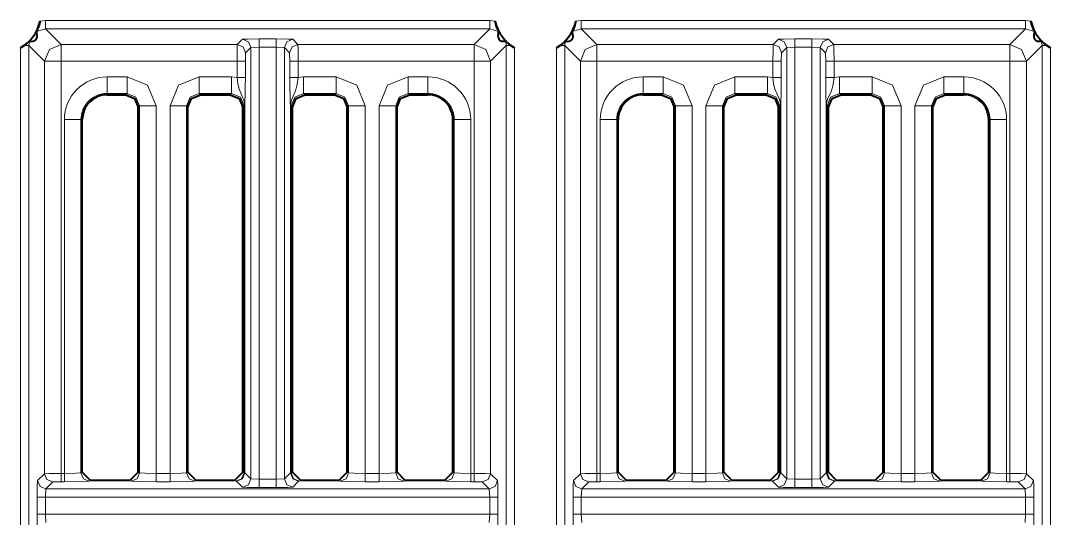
# Model space of a CAD drawing. Header units: millimetres. Extents: x 0 to 2941, y -405 to 1422.
# Drawn here: x 451.8 to 513.9, y 317.7 to 347.7 of the extents above; entities that cross this region are included whole.
import ezdxf

# ---------------------------------------------------------------- set-up
doc = ezdxf.new("R2010")
doc.units = ezdxf.units.MM
doc.layers.add('FINE', color=9, linetype='Continuous')
doc.layers.add('OUTLINE', color=7, linetype='Continuous')

msp = doc.modelspace()

# ---------------------------------------------------------------- linework, layer by layer
at = {"layer": 'FINE', "lineweight": 9}
for p, q in [((453.279, 347.677), (452.956, 347.642)), ((480.054, 347.677), (453.279, 347.677)), ((480.377, 347.642), (480.054, 347.677)), ((512.677, 347.642), (512.354, 347.677)), ((453.279, 347.178), (480.054, 347.178)), ((480.054, 347.178), (479.11, 346.234)), ((480.054, 347.178), (480.593, 347.02)), ((485.04, 347.02), (485.579, 347.178)), ((485.579, 347.178), (512.354, 347.178)), ((486.523, 346.234), (485.579, 347.178)), ((512.354, 347.178), (511.41, 346.234)), ((512.354, 347.178), (512.893, 347.02)), ((452.28, 346.178), (452.313, 346.433)), ((467.182, 346.575), (466.157, 346.575)), ((468.497, 346.234), (468.182, 346.549)), ((481.021, 346.433), (481.054, 346.178)), ((484.579, 346.178), (484.613, 346.433)), ((497.457, 346.549), (497.142, 346.234)), ((499.483, 346.575), (498.457, 346.575)), ((500.797, 346.234), (500.482, 346.549)), ((513.321, 346.433), (513.354, 346.178)), ((452.28, 291.453), (452.28, 346.178)), ((465.342, 345.734), (465.657, 346.049)), ((465.657, 346.049), (466.157, 346.075)), ((465.657, 346.049), (465.657, 320.058)), ((466.157, 346.075), (467.182, 346.075)), ((466.157, 320.032), (466.157, 346.075)), ((467.182, 346.075), (467.182, 320.032)), ((467.182, 346.075), (467.682, 346.049)), ((467.682, 346.049), (467.998, 345.734)), ((467.682, 320.058), (467.682, 346.049)), ((479.11, 346.234), (468.497, 346.234)), ((481.553, 291.453), (481.553, 346.033)), ((497.142, 346.234), (486.523, 346.234)), ((498.457, 320.032), (498.457, 346.075)), ((499.483, 346.075), (499.483, 320.032)), ((499.982, 320.058), (499.982, 346.049)), ((511.41, 346.234), (500.797, 346.234)), ((512.41, 345.234), (513.354, 346.178)), ((513.354, 346.178), (513.354, 291.453)), ((513.853, 291.453), (513.853, 346.033)), ((454.223, 320.386), (454.223, 345.234)), ((454.223, 345.234), (464.829, 345.234)), ((464.829, 345.234), (464.829, 344.258)), ((465.329, 345.234), (465.342, 345.734)), ((465.329, 344.258), (465.329, 345.234)), ((467.998, 345.734), (468.01, 345.234)), ((468.01, 345.234), (468.01, 344.258)), ((468.51, 344.258), (468.51, 345.234)), ((486.523, 345.234), (497.129, 345.234)), ((486.523, 320.386), (486.523, 345.234)), ((497.129, 345.234), (497.129, 344.258)), ((497.629, 345.234), (497.642, 345.734)), ((497.629, 344.258), (497.629, 345.234)), ((500.31, 345.234), (500.31, 344.258)), ((500.81, 345.234), (511.41, 345.234)), ((500.81, 344.258), (500.81, 345.234)), ((511.41, 345.234), (511.41, 320.386)), ((512.41, 320.373), (512.41, 345.234)), ((458.202, 344.289), (456.998, 344.289)), ((464.502, 344.289), (462.537, 344.289)), ((464.829, 344.258), (464.502, 344.289)), ((476.335, 344.289), (475.137, 344.289)), ((490.502, 344.289), (489.299, 344.289)), ((496.802, 344.289), (494.837, 344.289)), ((497.129, 344.258), (496.802, 344.289)), ((501.137, 344.289), (500.81, 344.258)), ((503.102, 344.289), (501.137, 344.289)), ((508.635, 344.289), (507.437, 344.289)), ((462.619, 343.209), (462.537, 343.29)), ((462.537, 343.29), (464.502, 343.29)), ((464.502, 343.29), (464.421, 343.209)), ((475.219, 343.209), (475.137, 343.29)), ((475.137, 343.29), (476.335, 343.29)), ((476.335, 343.29), (476.335, 343.209)), ((490.502, 343.29), (490.421, 343.209)), ((494.919, 343.209), (494.837, 343.29)), ((494.837, 343.29), (496.802, 343.29)), ((496.802, 343.29), (496.721, 343.209)), ((501.219, 343.209), (501.137, 343.29)), ((501.137, 343.29), (503.102, 343.29)), ((503.102, 343.29), (503.021, 343.209)), ((507.519, 343.209), (507.437, 343.29)), ((507.437, 343.29), (508.635, 343.29)), ((508.635, 343.29), (508.635, 343.209)), ((459.95, 320.386), (459.95, 342.541)), ((461.788, 342.541), (461.87, 342.459)), ((465.17, 342.459), (465.251, 342.541)), ((465.251, 342.541), (465.251, 320.423)), ((465.283, 342.541), (465.283, 320.415)), ((465.3, 320.415), (465.3, 342.541)), ((468.04, 342.541), (468.04, 320.415)), ((468.088, 342.541), (468.17, 342.459)), ((468.088, 320.423), (468.088, 342.541)), ((471.47, 342.459), (471.551, 342.541)), ((471.551, 342.541), (471.551, 320.423)), ((474.388, 342.541), (474.47, 342.459)), ((491.17, 342.459), (491.251, 342.541)), ((491.251, 342.541), (491.251, 320.423)), ((492.25, 320.386), (492.25, 342.541)), ((494.088, 342.541), (494.17, 342.459)), ((494.088, 320.423), (494.088, 342.541)), ((497.47, 342.459), (497.551, 342.541)), ((497.551, 342.541), (497.551, 320.423)), ((497.583, 342.541), (497.583, 320.415)), ((497.6, 320.415), (497.6, 342.541)), ((500.34, 342.541), (500.34, 320.415)), ((500.356, 320.415), (500.356, 342.541)), ((500.388, 342.541), (500.47, 342.459)), ((503.77, 342.459), (503.851, 342.541)), ((503.851, 342.541), (503.851, 320.423)), ((505.69, 342.541), (505.69, 320.386)), ((506.688, 342.541), (506.77, 342.459)), ((454.419, 341.709), (454.419, 320.386)), ((455.417, 341.709), (455.498, 341.709)), ((477.835, 341.709), (477.916, 341.709)), ((486.719, 341.709), (486.719, 320.386)), ((487.717, 341.709), (487.799, 341.709)), ((487.717, 320.423), (487.717, 341.709)), ((510.135, 341.709), (510.216, 341.709)), ((510.216, 341.709), (510.216, 320.423)), ((511.215, 320.386), (511.215, 341.709)), ((453.223, 320.373), (452.803, 319.953)), ((454.419, 320.386), (454.223, 320.386)), ((458.951, 320.423), (458.87, 320.464)), ((465.251, 320.423), (465.17, 320.464)), ((465.283, 320.415), (465.251, 320.423)), ((465.657, 320.058), (465.3, 320.415)), ((468.04, 320.415), (467.682, 320.058)), ((468.088, 320.423), (468.056, 320.415)), ((468.17, 320.464), (468.088, 320.423)), ((471.551, 320.423), (471.47, 320.464)), ((479.11, 320.386), (478.915, 320.386)), ((485.523, 320.373), (485.103, 319.953)), ((486.719, 320.386), (486.523, 320.386)), ((487.799, 320.464), (487.717, 320.423)), ((491.251, 320.423), (491.17, 320.464)), ((494.17, 320.464), (494.088, 320.423)), ((497.551, 320.423), (497.47, 320.464)), ((497.583, 320.415), (497.551, 320.423)), ((497.957, 320.058), (497.6, 320.415)), ((500.34, 320.415), (499.982, 320.058)), ((500.388, 320.423), (500.356, 320.415)), ((500.47, 320.464), (500.388, 320.423)), ((503.851, 320.423), (503.77, 320.464)), ((510.216, 320.423), (510.135, 320.464)), ((511.41, 320.386), (511.215, 320.386)), ((512.83, 319.953), (512.41, 320.373)), ((453.303, 319.453), (453.723, 319.873)), ((453.723, 319.873), (454.223, 319.886)), ((454.223, 319.886), (454.419, 319.886)), ((455.916, 319.923), (455.999, 319.964)), ((459.95, 319.886), (460.79, 319.886)), ((462.288, 319.923), (462.37, 319.964)), ((464.67, 319.964), (464.752, 319.923)), ((464.752, 319.923), (464.8, 319.915)), ((464.8, 319.915), (465.157, 319.558)), ((466.157, 320.032), (465.657, 320.058)), ((467.182, 320.032), (466.157, 320.032)), ((467.682, 320.058), (467.182, 320.032)), ((468.182, 319.558), (468.539, 319.915)), ((468.539, 319.915), (468.588, 319.923)), ((468.588, 319.923), (468.67, 319.964)), ((470.97, 319.964), (471.052, 319.923)), ((472.55, 319.886), (473.39, 319.886)), ((474.888, 319.923), (474.97, 319.964)), ((485.603, 319.453), (486.023, 319.873)), ((486.023, 319.873), (486.523, 319.886)), ((486.523, 319.886), (486.719, 319.886)), ((488.216, 319.923), (488.298, 319.964)), ((490.67, 319.964), (490.752, 319.923)), ((492.25, 319.886), (493.09, 319.886)), ((494.588, 319.923), (494.67, 319.964)), ((496.97, 319.964), (497.052, 319.923)), ((497.052, 319.923), (497.1, 319.915)), ((497.1, 319.915), (497.457, 319.558)), ((498.457, 320.032), (497.957, 320.058)), ((499.483, 320.032), (498.457, 320.032)), ((499.982, 320.058), (499.483, 320.032)), ((500.482, 319.558), (500.839, 319.915)), ((500.839, 319.915), (500.888, 319.923)), ((500.888, 319.923), (500.97, 319.964)), ((503.27, 319.964), (503.352, 319.923)), ((504.85, 319.886), (505.69, 319.886)), ((507.187, 319.923), (507.27, 319.964)), ((509.635, 319.964), (509.717, 319.923)), ((511.215, 319.886), (511.41, 319.886)), ((511.41, 319.886), (511.91, 319.873)), ((511.91, 319.873), (512.33, 319.453)), ((453.278, 318.953), (453.303, 319.453)), ((466.157, 319.532), (467.182, 319.532)), ((480.03, 319.453), (480.055, 318.953)), ((485.578, 318.953), (485.603, 319.453)), ((512.33, 319.453), (485.603, 319.453)), ((498.457, 319.532), (499.483, 319.532)), ((512.33, 319.453), (512.356, 318.953)), ((453.278, 318.953), (480.055, 318.953)), ((453.278, 317.927), (453.278, 318.953)), ((480.055, 318.953), (480.055, 317.927)), ((480.555, 317.927), (480.555, 318.953)), ((485.578, 318.953), (512.356, 318.953)), ((485.578, 317.927), (485.578, 318.953)), ((512.855, 317.927), (512.855, 318.953)), ((480.055, 317.927), (453.278, 317.927)), ((453.303, 317.428), (453.278, 317.927)), ((480.055, 317.927), (480.03, 317.428)), ((485.603, 317.428), (485.578, 317.927)), ((512.356, 317.927), (512.33, 317.428))]:
    msp.add_line(p, q, dxfattribs=at)
for points in [[(452.74, 347.02), (453.279, 347.178), (453.279, 347.329), (453.279, 347.677)], [(480.054, 347.178), (480.054, 347.329), (480.054, 347.677)], [(512.354, 347.677), (485.579, 347.677), (485.256, 347.642)], [(485.579, 347.178), (485.579, 347.329), (485.579, 347.677)], [(512.354, 347.178), (512.354, 347.329), (512.354, 347.677)], [(464.842, 346.234), (454.223, 346.234), (453.279, 347.178)], [(466.157, 346.575), (465.459, 346.567), (465.157, 346.549), (464.842, 346.234)], [(465.157, 346.549), (465.51, 346.403), (465.657, 346.049)], [(466.157, 346.575), (466.157, 346.424), (466.157, 346.075)], [(467.182, 346.575), (467.182, 346.424), (467.182, 346.075)], [(468.182, 346.549), (467.88, 346.567), (467.182, 346.575)], [(468.182, 346.549), (467.829, 346.403), (467.682, 346.049)], [(498.457, 346.575), (497.759, 346.567), (497.457, 346.549)], [(497.457, 346.549), (497.81, 346.403), (497.957, 346.049)], [(498.457, 346.575), (498.457, 346.424), (498.457, 346.075)], [(499.483, 346.575), (499.483, 346.424), (499.483, 346.075)], [(500.482, 346.549), (500.18, 346.567), (499.483, 346.575)], [(500.482, 346.549), (500.129, 346.403), (499.982, 346.049)], [(451.78, 346.033), (451.78, 291.453), (451.968, 290.726)], [(452.002, 346.178), (452.201, 346.178), (452.28, 346.178)], [(452.28, 346.178), (453.223, 345.234), (453.223, 320.373)], [(453.223, 345.234), (453.525, 345.234), (454.223, 345.234), (454.223, 345.932), (454.223, 346.234)], [(454.223, 346.234), (453.516, 345.941), (453.223, 345.234)], [(464.842, 346.234), (464.833, 345.932), (464.829, 345.234)], [(464.842, 346.234), (465.195, 346.087), (465.342, 345.734)], [(468.497, 346.234), (468.144, 346.087), (467.998, 345.734)], [(468.51, 345.234), (468.507, 345.932), (468.497, 346.234)], [(480.11, 345.234), (479.817, 345.941), (479.11, 346.234)], [(479.11, 345.234), (479.11, 345.932), (479.11, 346.234)], [(480.11, 345.234), (481.054, 346.178), (481.054, 291.453)], [(481.054, 346.178), (481.132, 346.178), (481.331, 346.178)], [(484.08, 346.033), (484.08, 291.453), (484.268, 290.726)], [(484.579, 346.178), (484.501, 346.178), (484.302, 346.178)], [(484.579, 291.453), (484.579, 346.178), (485.523, 345.234), (485.523, 320.373)], [(486.523, 346.234), (485.816, 345.941), (485.523, 345.234)], [(486.523, 345.234), (486.523, 345.932), (486.523, 346.234)], [(497.142, 346.234), (497.133, 345.932), (497.129, 345.234)], [(497.142, 346.234), (497.495, 346.087), (497.642, 345.734)], [(497.642, 345.734), (497.957, 346.049), (497.957, 320.058)], [(497.957, 346.049), (498.457, 346.075), (499.483, 346.075), (499.982, 346.049)], [(499.982, 346.049), (500.298, 345.734), (500.31, 345.234)], [(500.797, 346.234), (500.444, 346.087), (500.298, 345.734)], [(500.81, 345.234), (500.806, 345.932), (500.797, 346.234)], [(512.41, 345.234), (512.117, 345.941), (511.41, 346.234)], [(511.41, 345.234), (511.41, 345.932), (511.41, 346.234)], [(513.631, 346.178), (513.432, 346.178), (513.354, 346.178)], [(464.829, 345.234), (465.178, 345.234), (465.329, 345.234)], [(468.51, 345.234), (468.161, 345.234), (468.01, 345.234)], [(468.51, 345.234), (479.11, 345.234), (479.11, 320.386)], [(479.11, 345.234), (479.808, 345.234), (480.11, 345.234)], [(480.53, 319.953), (480.11, 320.373), (480.11, 345.234)], [(485.523, 345.234), (485.825, 345.234), (486.523, 345.234)], [(497.129, 345.234), (497.478, 345.234), (497.629, 345.234)], [(500.81, 345.234), (500.461, 345.234), (500.31, 345.234)], [(511.41, 345.234), (512.108, 345.234), (512.41, 345.234)], [(456.998, 343.29), (456.998, 343.6), (456.998, 344.289)], [(458.202, 343.29), (458.202, 343.6), (458.202, 344.289)], [(459.95, 342.541), (459.438, 343.777), (458.202, 344.289)], [(462.537, 344.289), (461.301, 343.777), (460.79, 342.541)], [(462.537, 344.289), (462.537, 343.6), (462.537, 343.29)], [(464.502, 344.289), (464.502, 343.6), (464.502, 343.29)], [(464.829, 344.258), (465.178, 344.258), (465.329, 344.258)], [(464.829, 344.258), (464.872, 343.894), (464.95, 343.551), (465.175, 343.033), (465.226, 342.896), (465.255, 342.789), (465.278, 342.644), (465.283, 342.574), (465.283, 342.541)], [(465.3, 342.541), (465.3, 342.553), (465.3, 342.581), (465.301, 342.64), (465.303, 342.689), (465.305, 342.763), (465.32, 343.257), (465.326, 343.728), (465.329, 344.258)], [(468.51, 344.258), (468.161, 344.258), (468.01, 344.258)], [(468.01, 344.258), (468.013, 343.666), (468.023, 343.118), (468.036, 342.71), (468.039, 342.602), (468.039, 342.568), (468.04, 342.541)], [(468.056, 320.415), (468.056, 342.541), (468.058, 342.611), (468.067, 342.698), (468.127, 342.937), (468.349, 343.437), (468.46, 343.851), (468.51, 344.258)], [(470.802, 344.289), (468.837, 344.289), (468.51, 344.258)], [(468.837, 344.289), (468.837, 343.6), (468.837, 343.29)], [(470.802, 344.289), (470.802, 343.6), (470.802, 343.29)], [(473.39, 320.386), (472.55, 320.386), (472.55, 342.541), (472.038, 343.777), (470.802, 344.289)], [(475.137, 344.289), (473.901, 343.777), (473.39, 342.541), (473.39, 320.386)], [(475.137, 344.289), (475.137, 343.6), (475.137, 343.29)], [(476.335, 343.29), (476.335, 343.6), (476.335, 344.289)], [(489.299, 343.29), (489.299, 343.6), (489.299, 344.289)], [(490.502, 343.29), (490.502, 343.6), (490.502, 344.289)], [(492.25, 342.541), (491.738, 343.777), (490.502, 344.289)], [(494.837, 344.289), (493.601, 343.777), (493.09, 342.541)], [(494.837, 344.289), (494.837, 343.6), (494.837, 343.29)], [(496.802, 344.289), (496.802, 343.6), (496.802, 343.29)], [(497.129, 344.258), (497.478, 344.258), (497.629, 344.258)], [(497.129, 344.258), (497.172, 343.894), (497.25, 343.551), (497.475, 343.033), (497.526, 342.896), (497.555, 342.789), (497.578, 342.644), (497.583, 342.574), (497.583, 342.541)], [(497.6, 342.541), (497.6, 342.553), (497.6, 342.581), (497.601, 342.64), (497.603, 342.689), (497.605, 342.763), (497.62, 343.257), (497.627, 343.728), (497.629, 344.258)], [(500.81, 344.258), (500.461, 344.258), (500.31, 344.258)], [(500.31, 344.258), (500.313, 343.666), (500.323, 343.118), (500.336, 342.71), (500.339, 342.602), (500.339, 342.568), (500.34, 342.541)], [(500.356, 342.541), (500.358, 342.611), (500.367, 342.698), (500.427, 342.937), (500.649, 343.437), (500.76, 343.851), (500.81, 344.258)], [(501.137, 344.289), (501.137, 343.6), (501.137, 343.29)], [(503.102, 344.289), (503.102, 343.6), (503.102, 343.29)], [(505.69, 320.386), (504.85, 320.386), (504.85, 342.541), (504.338, 343.777), (503.102, 344.289)], [(507.437, 344.289), (506.201, 343.777), (505.69, 342.541)], [(507.437, 343.29), (507.437, 343.6), (507.437, 344.289)], [(508.635, 344.289), (508.635, 343.6), (508.635, 343.29)], [(456.998, 343.209), (456.998, 343.29), (458.202, 343.29), (458.121, 343.209)], [(458.202, 343.29), (458.733, 343.072), (458.951, 342.541)], [(461.788, 342.541), (462.006, 343.072), (462.537, 343.29)], [(464.502, 343.29), (465.033, 343.072), (465.251, 342.541)], [(468.088, 342.541), (468.306, 343.072), (468.837, 343.29)], [(468.919, 343.209), (468.837, 343.29), (470.802, 343.29), (470.721, 343.209)], [(470.802, 343.29), (471.333, 343.072), (471.551, 342.541)], [(474.388, 342.541), (474.606, 343.072), (475.137, 343.29)], [(489.299, 343.209), (489.299, 343.29), (490.502, 343.29)], [(490.502, 343.29), (491.033, 343.072), (491.251, 342.541)], [(494.088, 342.541), (494.306, 343.072), (494.837, 343.29)], [(496.802, 343.29), (497.333, 343.072), (497.551, 342.541)], [(500.388, 320.423), (500.388, 342.541), (500.606, 343.072), (501.137, 343.29)], [(503.102, 343.29), (503.633, 343.072), (503.851, 342.541)], [(506.688, 342.541), (506.906, 343.072), (507.437, 343.29)], [(458.87, 342.459), (458.951, 342.541), (458.951, 320.423)], [(458.951, 342.541), (459.261, 342.541), (459.95, 342.541)], [(460.79, 342.541), (460.79, 320.386), (459.95, 320.386)], [(460.79, 342.541), (461.478, 342.541), (461.788, 342.541)], [(461.87, 320.464), (461.788, 320.423), (461.788, 342.541)], [(465.251, 342.541), (465.262, 342.541), (465.283, 342.541)], [(465.283, 342.541), (465.295, 342.541), (465.3, 342.541)], [(468.056, 342.541), (468.045, 342.541), (468.04, 342.541)], [(468.056, 342.541), (468.078, 342.541), (468.088, 342.541)], [(471.551, 342.541), (471.861, 342.541), (472.55, 342.541)], [(473.39, 342.541), (474.078, 342.541), (474.388, 342.541)], [(474.47, 320.464), (474.388, 320.423), (474.388, 342.541)], [(491.251, 342.541), (491.561, 342.541), (492.25, 342.541)], [(493.09, 342.541), (493.09, 320.386), (492.25, 320.386)], [(493.09, 342.541), (493.778, 342.541), (494.088, 342.541)], [(497.551, 342.541), (497.562, 342.541), (497.583, 342.541)], [(497.583, 342.541), (497.595, 342.541), (497.6, 342.541)], [(500.356, 342.541), (500.344, 342.541), (500.34, 342.541)], [(500.356, 342.541), (500.377, 342.541), (500.388, 342.541)], [(503.851, 342.541), (504.161, 342.541), (504.85, 342.541)], [(506.688, 342.541), (506.378, 342.541), (505.69, 342.541)], [(506.77, 320.464), (506.688, 320.423), (506.688, 342.541)], [(454.419, 341.709), (455.107, 341.709), (455.417, 341.709)], [(455.498, 320.464), (455.417, 320.423), (455.417, 341.709)], [(477.916, 341.709), (477.916, 320.423), (477.835, 320.464)], [(477.916, 341.709), (478.226, 341.709), (478.915, 341.709)], [(487.717, 341.709), (487.407, 341.709), (486.719, 341.709)], [(511.215, 341.709), (510.526, 341.709), (510.216, 341.709)], [(454.223, 320.386), (453.525, 320.382), (453.223, 320.373)], [(453.723, 319.873), (453.37, 320.02), (453.223, 320.373)], [(454.223, 319.886), (454.223, 320.037), (454.223, 320.386)], [(455.417, 320.423), (455.107, 320.396), (454.419, 320.386)], [(454.419, 319.886), (454.419, 320.037), (454.419, 320.386)], [(455.916, 319.923), (455.564, 320.07), (455.417, 320.423)], [(458.452, 319.923), (458.804, 320.07), (458.951, 320.423)], [(459.95, 320.386), (459.261, 320.396), (458.951, 320.423)], [(459.95, 319.886), (459.95, 320.037), (459.95, 320.386)], [(461.788, 320.423), (461.478, 320.396), (460.79, 320.386)], [(460.79, 319.886), (460.79, 320.037), (460.79, 320.386)], [(461.788, 320.423), (461.935, 320.07), (462.288, 319.923)], [(465.251, 320.423), (465.104, 320.07), (464.752, 319.923)], [(465.3, 320.415), (465.153, 320.062), (464.8, 319.915)], [(465.283, 320.415), (465.14, 320.063), (464.8, 319.915)], [(465.3, 320.415), (465.295, 320.415), (465.283, 320.415)], [(468.04, 320.415), (468.186, 320.062), (468.539, 319.915)], [(468.056, 320.415), (468.045, 320.415), (468.04, 320.415)], [(468.056, 320.415), (468.199, 320.063), (468.539, 319.915)], [(468.088, 320.423), (468.235, 320.07), (468.588, 319.923)], [(471.052, 319.923), (471.405, 320.07), (471.551, 320.423)], [(472.55, 320.386), (471.861, 320.396), (471.551, 320.423)], [(472.55, 319.886), (472.55, 320.037), (472.55, 320.386)], [(474.388, 320.423), (474.078, 320.396), (473.39, 320.386)], [(473.39, 320.386), (473.39, 320.037), (473.39, 319.886)], [(474.388, 320.423), (474.535, 320.07), (474.888, 319.923)], [(477.417, 319.923), (477.769, 320.07), (477.916, 320.423)], [(478.915, 320.386), (478.226, 320.396), (477.916, 320.423)], [(478.915, 319.886), (478.915, 320.037), (478.915, 320.386)], [(479.11, 320.386), (479.11, 320.037), (479.11, 319.886)], [(480.11, 320.373), (479.808, 320.382), (479.11, 320.386)], [(480.11, 320.373), (479.963, 320.02), (479.61, 319.873)], [(486.523, 320.386), (485.825, 320.382), (485.523, 320.373)], [(485.523, 320.373), (485.67, 320.02), (486.023, 319.873)], [(486.523, 320.386), (486.523, 320.037), (486.523, 319.886)], [(487.717, 320.423), (487.407, 320.396), (486.719, 320.386)], [(486.719, 320.386), (486.719, 320.037), (486.719, 319.886)], [(487.717, 320.423), (487.864, 320.07), (488.216, 319.923)], [(490.752, 319.923), (491.104, 320.07), (491.251, 320.423)], [(492.25, 320.386), (491.561, 320.396), (491.251, 320.423)], [(492.25, 320.386), (492.25, 320.037), (492.25, 319.886)], [(494.088, 320.423), (493.778, 320.396), (493.09, 320.386)], [(493.09, 320.386), (493.09, 320.037), (493.09, 319.886)], [(494.088, 320.423), (494.235, 320.07), (494.588, 319.923)], [(497.551, 320.423), (497.405, 320.07), (497.052, 319.923)], [(497.6, 320.415), (497.453, 320.062), (497.1, 319.915)], [(497.583, 320.415), (497.44, 320.063), (497.1, 319.915)], [(497.6, 320.415), (497.595, 320.415), (497.583, 320.415)], [(500.34, 320.415), (500.486, 320.062), (500.839, 319.915)], [(500.356, 320.415), (500.344, 320.415), (500.34, 320.415)], [(500.356, 320.415), (500.499, 320.063), (500.839, 319.915)], [(500.388, 320.423), (500.535, 320.07), (500.888, 319.923)], [(503.851, 320.423), (503.704, 320.07), (503.352, 319.923)], [(504.85, 320.386), (504.161, 320.396), (503.851, 320.423)], [(504.85, 320.386), (504.85, 320.037), (504.85, 319.886)], [(506.688, 320.423), (506.378, 320.396), (505.69, 320.386)], [(505.69, 320.386), (505.69, 320.037), (505.69, 319.886)], [(506.688, 320.423), (506.835, 320.07), (507.187, 319.923)], [(509.717, 319.923), (510.07, 320.07), (510.216, 320.423)], [(511.215, 320.386), (510.526, 320.396), (510.216, 320.423)], [(511.215, 319.886), (511.215, 320.037), (511.215, 320.386)], [(511.41, 319.886), (511.41, 320.037), (511.41, 320.386)], [(512.41, 320.373), (512.108, 320.382), (511.41, 320.386)], [(511.91, 319.873), (512.263, 320.02), (512.41, 320.373)], [(452.803, 319.953), (452.785, 319.651), (452.778, 318.953)], [(453.303, 319.453), (452.95, 319.6), (452.803, 319.953)], [(479.61, 319.873), (480.03, 319.453), (453.303, 319.453)], [(454.419, 319.886), (455.451, 319.897), (455.916, 319.923)], [(458.37, 319.964), (458.452, 319.923), (458.917, 319.897), (459.95, 319.886)], [(460.79, 319.886), (461.822, 319.897), (462.288, 319.923)], [(465.657, 320.058), (465.51, 319.704), (465.157, 319.558)], [(466.157, 320.032), (466.157, 319.683), (466.157, 319.532)], [(467.182, 320.032), (467.182, 319.683), (467.182, 319.532)], [(467.682, 320.058), (467.829, 319.704), (468.182, 319.558)], [(471.052, 319.923), (471.517, 319.897), (472.55, 319.886)], [(473.39, 319.886), (474.422, 319.897), (474.888, 319.923)], [(477.335, 319.964), (477.417, 319.923), (477.882, 319.897), (478.915, 319.886)], [(478.915, 319.886), (479.11, 319.886), (479.61, 319.873)], [(480.53, 319.953), (480.383, 319.6), (480.03, 319.453)], [(480.555, 318.953), (480.548, 319.651), (480.53, 319.953)], [(485.103, 319.953), (485.085, 319.651), (485.078, 318.953)], [(485.103, 319.953), (485.25, 319.6), (485.603, 319.453)], [(486.719, 319.886), (487.751, 319.897), (488.216, 319.923)], [(490.752, 319.923), (491.217, 319.897), (492.25, 319.886)], [(493.09, 319.886), (494.122, 319.897), (494.588, 319.923)], [(497.957, 320.058), (497.81, 319.704), (497.457, 319.558)], [(498.457, 320.032), (498.457, 319.683), (498.457, 319.532)], [(499.483, 320.032), (499.483, 319.683), (499.483, 319.532)], [(499.982, 320.058), (500.129, 319.704), (500.482, 319.558)], [(503.352, 319.923), (503.817, 319.897), (504.85, 319.886)], [(505.69, 319.886), (506.722, 319.897), (507.187, 319.923)], [(509.717, 319.923), (510.182, 319.897), (511.215, 319.886)], [(512.33, 319.453), (512.683, 319.6), (512.83, 319.953)], [(512.855, 318.953), (512.848, 319.651), (512.83, 319.953)], [(465.157, 319.558), (465.459, 319.54), (466.157, 319.532)], [(467.182, 319.532), (467.88, 319.54), (468.182, 319.558)], [(497.457, 319.558), (497.759, 319.54), (498.457, 319.532)], [(499.483, 319.532), (500.18, 319.54), (500.482, 319.558)], [(453.278, 318.953), (452.929, 318.953), (452.778, 318.953)], [(452.778, 318.953), (452.778, 317.927), (452.785, 317.23), (452.803, 316.928)], [(480.555, 318.953), (480.404, 318.953), (480.055, 318.953)], [(485.078, 318.953), (485.229, 318.953), (485.578, 318.953)], [(485.078, 318.953), (485.078, 317.927), (485.085, 317.23), (485.103, 316.928)], [(512.356, 318.953), (512.356, 317.927), (485.578, 317.927)], [(512.356, 318.953), (512.704, 318.953), (512.855, 318.953)], [(453.278, 317.927), (452.929, 317.927), (452.778, 317.927)], [(480.555, 317.927), (480.404, 317.927), (480.055, 317.927)], [(480.53, 316.928), (480.548, 317.23), (480.555, 317.927)], [(485.078, 317.927), (485.229, 317.927), (485.578, 317.927)], [(512.356, 317.927), (512.704, 317.927), (512.855, 317.927)], [(512.41, 316.508), (512.83, 316.928), (512.848, 317.23), (512.855, 317.927)]]:
    msp.add_lwpolyline(points, dxfattribs=at)
for points in [[(456.998, 344.289, 0.414223), (454.419, 341.709)], [(478.915, 320.386), (478.915, 341.709, 0.414218), (476.335, 344.289)], [(489.299, 344.289, 0.414223), (486.719, 341.709)], [(511.215, 341.709, 0.414218), (508.635, 344.289)], [(456.998, 343.29, 0.414214), (455.417, 341.709)], [(477.916, 341.709, 0.414237), (476.335, 343.29)], [(489.299, 343.29, 0.414214), (487.717, 341.709)], [(510.216, 341.709, 0.414237), (508.635, 343.29)]]:
    msp.add_lwpolyline(points, format="xyb", dxfattribs=at)
at = {"layer": 'OUTLINE', "lineweight": 40}
for p, q in [((452.002, 346.178), (451.78, 346.033)), ((481.553, 346.033), (481.331, 346.178)), ((484.302, 346.178), (484.08, 346.033)), ((513.853, 346.033), (513.631, 346.178)), ((456.998, 343.209), (458.121, 343.209)), ((462.619, 343.209), (464.421, 343.209)), ((468.919, 343.209), (470.721, 343.209)), ((475.219, 343.209), (476.335, 343.209)), ((501.219, 343.209), (503.021, 343.209)), ((507.519, 343.209), (508.635, 343.209)), ((458.87, 320.464), (458.87, 342.459)), ((461.87, 320.464), (461.87, 342.459)), ((465.17, 320.464), (465.17, 342.459)), ((468.17, 320.464), (468.17, 342.459)), ((471.47, 320.464), (471.47, 342.459)), ((474.47, 320.464), (474.47, 342.459)), ((491.17, 320.464), (491.17, 342.459)), ((497.47, 320.464), (497.47, 342.459)), ((500.47, 320.464), (500.47, 342.459)), ((503.77, 320.464), (503.77, 342.459)), ((455.498, 320.464), (455.498, 341.709)), ((477.835, 320.464), (477.835, 341.709)), ((487.799, 320.464), (487.799, 341.709)), ((510.135, 320.464), (510.135, 341.709)), ((455.999, 319.964), (455.498, 320.464)), ((458.87, 320.464), (458.37, 319.964)), ((462.37, 319.964), (461.87, 320.464)), ((465.17, 320.464), (464.67, 319.964)), ((468.67, 319.964), (468.17, 320.464)), ((471.47, 320.464), (470.97, 319.964)), ((474.97, 319.964), (474.47, 320.464)), ((477.835, 320.464), (477.335, 319.964)), ((488.298, 319.964), (487.799, 320.464)), ((491.17, 320.464), (490.67, 319.964)), ((494.67, 319.964), (494.17, 320.464)), ((497.47, 320.464), (496.97, 319.964)), ((500.97, 319.964), (500.47, 320.464)), ((503.77, 320.464), (503.27, 319.964)), ((510.135, 320.464), (509.635, 319.964)), ((458.37, 319.964), (455.999, 319.964)), ((464.67, 319.964), (462.37, 319.964)), ((470.97, 319.964), (468.67, 319.964)), ((477.335, 319.964), (474.97, 319.964)), ((490.67, 319.964), (488.298, 319.964)), ((496.97, 319.964), (494.67, 319.964)), ((503.27, 319.964), (500.97, 319.964))]:
    msp.add_line(p, q, dxfattribs=at)
for points in [[(451.78, 346.033, 0.207816), (452.956, 347.642)], [(480.377, 347.642, 0.207869), (481.553, 346.033)], [(484.08, 346.033, 0.207865), (485.256, 347.642)], [(512.677, 347.642, 0.207869), (513.853, 346.033)], [(456.998, 343.209, 0.414239), (455.499, 341.709)], [(477.835, 341.709, 0.414214), (476.335, 343.209)], [(489.299, 343.209, 0.414214), (487.799, 341.709)], [(510.135, 341.709, 0.414214), (508.635, 343.209)]]:
    msp.add_lwpolyline(points, format="xyb", dxfattribs=at)
for points in [[(452.956, 347.642), (452.89, 347.401), (452.824, 347.217), (452.768, 347.086), (452.746, 347.036), (452.74, 347.02)], [(480.593, 347.02), (480.586, 347.039), (480.557, 347.104), (480.489, 347.27), (480.417, 347.489), (480.377, 347.642)], [(485.256, 347.642), (485.19, 347.401), (485.124, 347.217), (485.068, 347.086), (485.046, 347.036), (485.04, 347.02)], [(512.893, 347.02), (512.886, 347.039), (512.857, 347.104), (512.789, 347.27), (512.717, 347.489), (512.677, 347.642)], [(452.313, 346.433), (452.378, 346.426), (452.524, 346.431), (452.618, 346.46), (452.695, 346.515), (452.707, 346.528), (452.712, 346.535), (452.714, 346.537), (452.716, 346.54), (452.718, 346.542), (452.72, 346.545), (452.722, 346.549), (452.727, 346.556), (452.739, 346.576), (452.758, 346.618), (452.779, 346.717), (452.753, 346.971), (452.74, 347.02)], [(480.593, 347.02), (480.574, 346.946), (480.552, 346.776), (480.562, 346.665), (480.597, 346.57), (480.607, 346.555), (480.611, 346.548), (480.613, 346.545), (480.615, 346.543), (480.617, 346.54), (480.618, 346.538), (480.62, 346.536), (480.623, 346.532), (480.631, 346.523), (480.648, 346.505), (480.688, 346.475), (480.785, 346.436), (481.02, 346.433)], [(484.613, 346.433), (484.678, 346.426), (484.824, 346.431), (484.918, 346.46), (484.995, 346.515), (485.007, 346.528), (485.012, 346.535), (485.014, 346.537), (485.016, 346.54), (485.018, 346.542), (485.02, 346.545), (485.022, 346.549), (485.028, 346.556), (485.039, 346.576), (485.058, 346.618), (485.079, 346.717), (485.053, 346.971), (485.04, 347.02)], [(512.893, 347.02), (512.874, 346.946), (512.852, 346.776), (512.862, 346.665), (512.897, 346.57), (512.907, 346.555), (512.911, 346.548), (512.913, 346.545), (512.915, 346.543), (512.917, 346.54), (512.918, 346.538), (512.92, 346.536), (512.923, 346.532), (512.931, 346.523), (512.948, 346.505), (512.988, 346.475), (513.085, 346.436), (513.32, 346.433)], [(452.313, 346.433), (452.297, 346.421), (452.246, 346.375), (452.112, 346.261), (452.002, 346.178)], [(481.331, 346.178), (481.16, 346.312), (481.069, 346.391), (481.032, 346.425), (481.021, 346.433)], [(484.613, 346.433), (484.597, 346.421), (484.546, 346.375), (484.412, 346.261), (484.302, 346.178)], [(513.631, 346.178), (513.46, 346.312), (513.369, 346.391), (513.332, 346.425), (513.321, 346.433)], [(458.121, 343.209), (458.65, 342.989), (458.87, 342.459)], [(461.87, 342.459), (462.089, 342.989), (462.619, 343.209)], [(464.421, 343.209), (464.95, 342.989), (465.17, 342.459)], [(468.17, 342.459), (468.389, 342.989), (468.919, 343.209)], [(470.721, 343.209), (471.25, 342.989), (471.47, 342.459)], [(474.47, 342.459), (474.689, 342.989), (475.219, 343.209)], [(489.299, 343.209), (490.421, 343.209), (490.95, 342.989), (491.17, 342.459)], [(494.17, 320.464), (494.17, 342.459), (494.389, 342.989), (494.919, 343.209)], [(494.919, 343.209), (496.721, 343.209), (497.25, 342.989), (497.47, 342.459)], [(500.47, 342.459), (500.689, 342.989), (501.219, 343.209)], [(503.021, 343.209), (503.55, 342.989), (503.77, 342.459)], [(506.77, 320.464), (506.77, 342.459), (506.989, 342.989), (507.519, 343.209)], [(509.635, 319.964), (507.27, 319.964), (506.77, 320.464)]]:
    msp.add_lwpolyline(points, dxfattribs=at)

doc.saveas('drawing.dxf')
